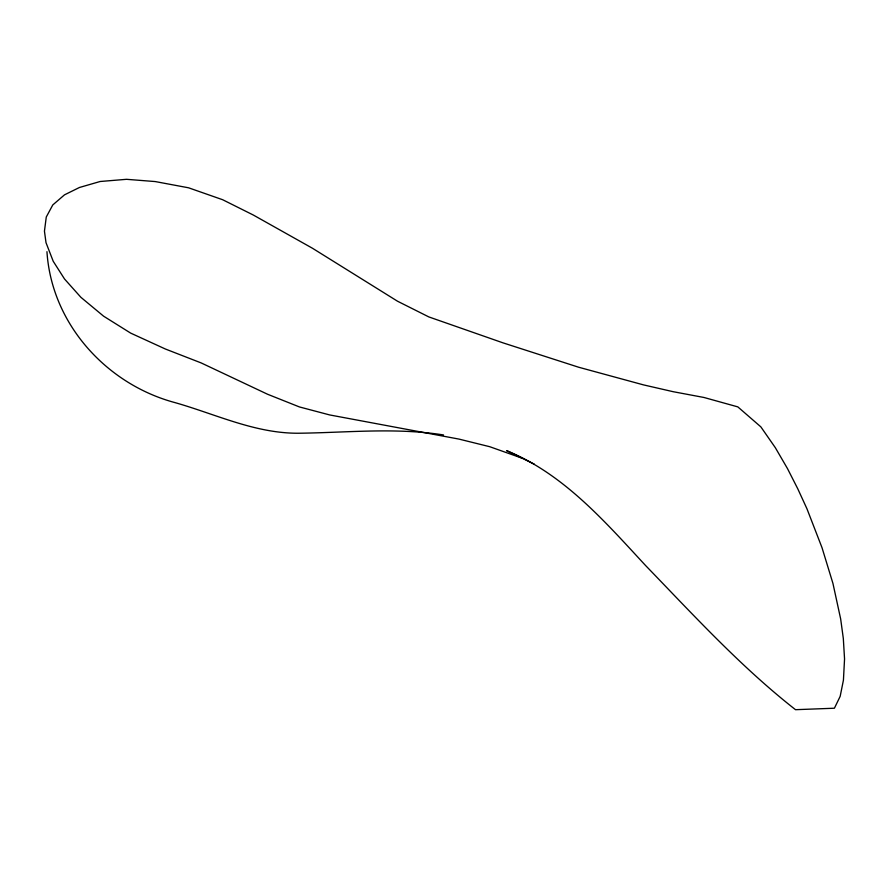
<?xml version="1.0" encoding="UTF-8"?>
<svg xmlns="http://www.w3.org/2000/svg" width="889" height="889" viewBox="0 0 889 889"><rect width="100%" height="100%" fill="white"/><g stroke="black" fill="none" stroke-linecap="round" stroke-linejoin="round"><path stroke-width="1.33" d="M443.522 434.943C395.438 427.365 346.854 432.676 298.515 433.232C255.099 433.499 215.716 414.152 174.811 402.561C106.158 384.07 51.562 323.629 46.95 251.676M522.765 458.435L489.717 446.7L458.957 439.088L329.686 414.941L299.46 406.951L267.567 394.249L201.192 362.934L165.398 349.021L130.683 333.119L103.602 316.184L80.899 297.315L64.53 279.002L53.218 261.277L46.006 242.664L44.45 231.173L46.272 217.016L52.773 204.948L64.497 194.847L79.465 187.479L100.146 181.5L126.527 179.311L155.253 181.567L188.579 187.801L222.661 199.725L253.265 215.005L312.483 248.264L397.516 301.215L428.842 316.928L502.996 342.854L578.628 367.224L643.58 384.904L673.162 391.693L703.999 397.483L737.826 406.884L760.862 426.876L775.364 447.745L787.487 468.592L797.777 488.806L806.945 508.752L822.025 547.713L832.949 583.451L840.661 618.944L843.317 638.469L844.55 658.938L843.428 680.163L840.172 696.343L834.404 708.222L795.522 709.689C740.959 666.961 693.698 615.288 645.603 565.548C604.709 521.387 563.704 474.015 506.63 450.645L534.311 464.147"/></g></svg>
